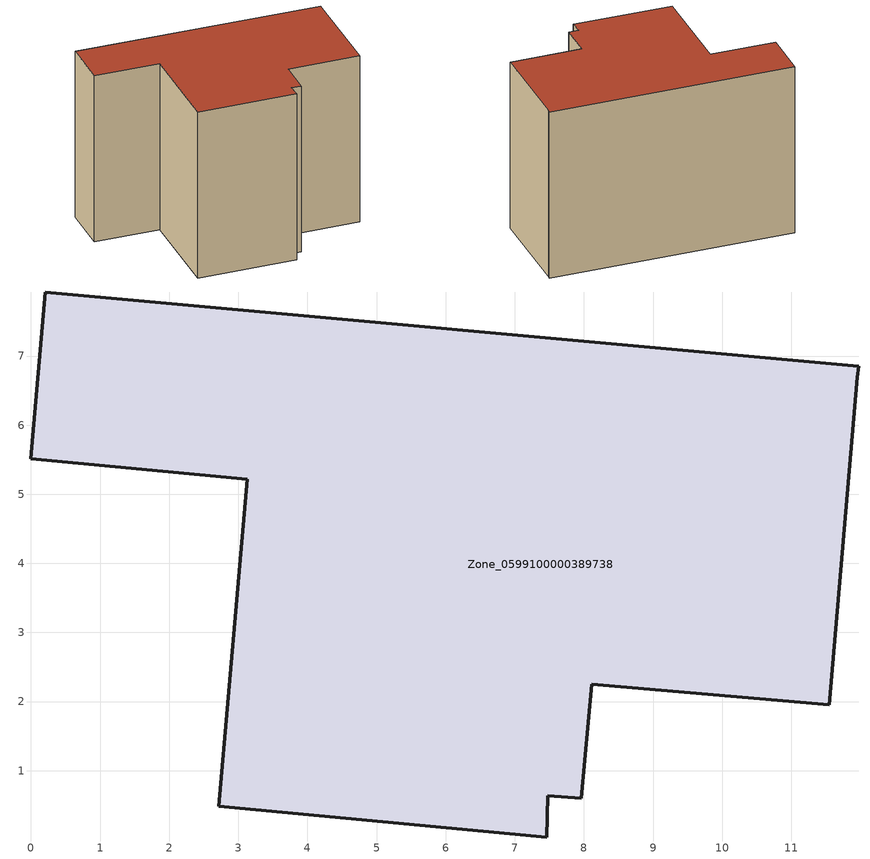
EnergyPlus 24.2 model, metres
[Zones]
Zone_0599100000389738
 floor ground (C_G): 3.13,5.21 0,5.51 0.21,7.93 11.97,6.86 11.95,6.69 11.55,1.96 8.11,2.25 7.96,0.6 7.48,0.64 7.46,0.04 2.72,0.48 z0
 wall outside (C_F): 11.97,6.86 0.21,7.93 0,5.51 3.13,5.21 2.72,0.48 7.46,0.04 7.48,0.64 7.96,0.6 8.11,2.25 11.55,1.96 11.95,6.69 11.97,6.86 z0:8.54
 roof outside (C_R): 7.96,0.6 8.11,2.25 11.55,1.96 11.95,6.69 11.97,6.86 0.21,7.93 0,5.51 3.13,5.21 2.72,0.48 7.46,0.04 7.48,0.64 z8.54
[BUILDING]
Pand.0599100000389738: North Axis=0; Terrain=City; Loads Convergence Tolerance Value=0.04; Temperature Convergence Tolerance Value=0.4; Solar Distribution=FullExterior; Maximum Number of Warmup Days=25; Minimum Number of Warmup Days=1
[Site:Location]
Rotterdam.The.Hague.AP_ZH_NLD Design_Conditions: Latitude=51.96; Longitude=4.45; Time Zone=1; Elevation=-4.5
[SITE:GROUNDTEMPERATURE:BUILDINGSURFACE]
18, 18, 18, 18, 18, 18, 18, 18, 18, 18, 18, 18
[MATERIAL] Thermal Absorptance=0.9; Solar Absorptance=0.7; Visible Absorptance=0.7
Name | Roughness | Thickness | Conductivity | Density | Specific Heat
G.TC.1992-2005 | MediumSmooth | 0.15 | 0.06 | 540 | 1210
F.TC.1992-2005 | Rough | 0.3 | 0.12 | 1920 | 840
R.TC.1992-2005 | MediumRough | 0.2 | 0.08 | 1500 | 1000
[CONSTRUCTION]
C_G: G.TC.1992-2005
C_F: F.TC.1992-2005
C_R: R.TC.1992-2005
[ZONE]
Zone_0599100000389738: Type=1; Multiplier=1; Ceiling Height=Autocalculate; Volume=Autocalculate; Floor Area=autocalculate; Part of Total Floor Area=Yes
[ZONEINFILTRATION:DESIGNFLOWRATE]
Infil_Zone_0599100000389738: Zone or ZoneList or Space or SpaceList=Zone_0599100000389738; Schedule=AlwaysOn; Design Flow Rate Calculation Method=Flow/Area; Flow Rate per Floor Area=0.0015; Constant Term Coefficient=1; Temperature Term Coefficient=0; Velocity Term Coefficient=0; Velocity Squared Term Coefficient=0
[HVACTEMPLATE:ZONE:IDEALLOADSAIRSYSTEM]
Zone_0599100000389738: Maximum Heating Supply Air Temperature=50; Minimum Cooling Supply Air Temperature=13; Maximum Heating Supply Air Humidity Ratio=0.0156; Minimum Cooling Supply Air Humidity Ratio=0.0077; Heating Limit=NoLimit; Cooling Limit=NoLimit; Dehumidification Control Type=ConstantSensibleHeatRatio; Cooling Sensible Heat Ratio=0.7; Dehumidification Setpoint=60; Humidification Control Type=None; Humidification Setpoint=30; Outdoor Air Method=None; Outdoor Air Flow Rate per Person=0.00944; Outdoor Air Flow Rate per Zone Floor Area=0; Outdoor Air Flow Rate per Zone=0; Demand Controlled Ventilation Type=None; Outdoor Air Economizer Type=NoEconomizer; Heat Recovery Type=None; Sensible Heat Recovery Effectiveness=0.7; Latent Heat Recovery Effectiveness=0.65
[ZONECONTROL:THERMOSTAT]
ThermostatControl_Zone_0599100000389738: Zone or ZoneList=Zone_0599100000389738; Control Type Schedule=DualSetpointControlType; Control 1=Thermostat_Zone_0599100000389738; Temperature Difference Between Cutout And Setpoint=0
[THERMOSTATSETPOINT:DUALSETPOINT]
Thermostat_Zone_0599100000389738: Heating Setpoint Temperature Schedule=HeatingSetpoint_Zone_0599100000389738; Cooling Setpoint Temperature Schedule=CoolingSetpoint_Zone_0599100000389738
[SCHEDULE:COMPACT]
HeatingSetpoint_Zone_0599100000389738: Through: 12/31, For: AllDays, Until: 24:00, 21
CoolingSetpoint_Zone_0599100000389738: Through: 12/31, For: AllDays, Until: 24:00, 24
DualSetpointControlType: Through: 12/31, For: AllDays, Until: 24:00, 4
AlwaysOn: Through: 12/31, For: AllDays, Until: 24:00, 1
